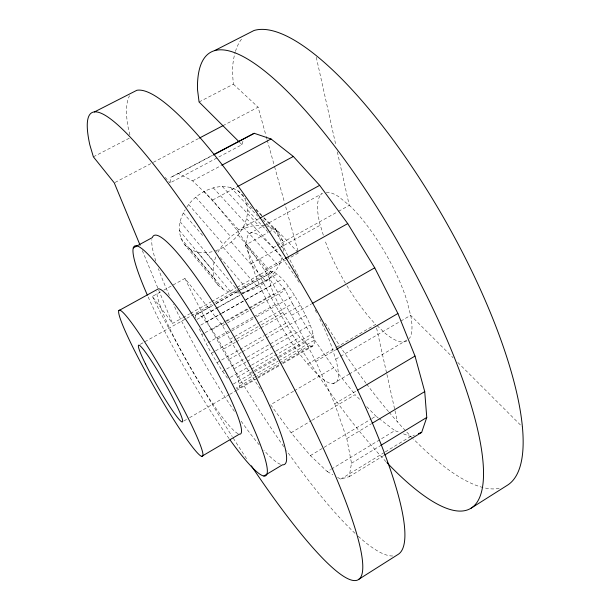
<?xml version="1.0" encoding="UTF-8"?>
<svg xmlns="http://www.w3.org/2000/svg" width="610" height="610" viewBox="0 0 610 610"><rect width="100%" height="100%" fill="white"/><g stroke="black" fill="none" stroke-linecap="round" stroke-linejoin="round"><path stroke-width="0.46" stroke-dasharray="3.05 2.29" d="M282.956 363.499L312.389 346.427L314.165 344.551C314.79 330.353 306.472 317.551 300.494 305.206C292.838 293.044 285.686 279.197 273.097 271.45L270.276 271.473L238.861 289.079M239.829 292.991L231.365 292.617L223.984 290.002L218.205 285.289L184.639 244.663C176.748 234.598 178.463 219.996 185.196 209.817M242.94 141.23L241.964 144.669L170.03 182.931L170.655 177.418L212.623 155.138M218.205 285.289C211.563 276.749 212.021 264.786 216.581 255.392M215.505 250.763C236.909 244.038 256.352 217.206 243.222 195.635C226.714 176.854 196.199 190.19 185.684 209.055M241.629 292.625C260.813 289.712 277.825 274.454 282.643 255.659M283.33 251.35C286.288 236.672 272.586 227.012 263.932 217.556M337.551 477.371L340.693 479.14L349.172 476.692L351.512 463.234L346.8 438.582L334.715 403.797L315.797 361.402L291.603 315.301L264.504 270.146L237.282 230.519L212.615 200.034L192.569 180.85L178.425 173.53L170.655 177.418M195.734 318.092L195.223 315.355L195.871 313.159L198.006 313.54C209.192 323.132 216.131 336.606 223.763 348.981C230 361.356 238.045 373.64 239.89 387.625L238.807 389.111L236.306 388.013L254.332 377.567M312.389 346.427C306.883 345.923 303.49 340.845 299.8 337.315C293.349 329.636 287.867 321.211 282.88 312.526C276.787 300.425 269.269 287.935 268.926 274.035L270.276 271.473M264.199 225.57C244.831 223.115 226.592 236.588 217.526 252.921L216.298 251.488M340.693 479.14L384.552 452.368M385.36 451.873L410.538 436.508L414.434 435.075M349.172 476.692L383.797 455.54M351.512 463.234L379.832 446.009M293.509 391.262L270.588 404.72L291.084 432.742L310.376 455.594L327.326 471.606L330.574 469.631M331.39 469.136L394.822 430.622L399.184 432.254M310.376 455.594L323.315 447.801M324.123 447.313L371.055 419.062M371.864 418.574L375.905 416.142L378.177 417.88M346.8 438.582L371.154 423.897M334.715 403.797L355.798 391.262M291.084 432.742L311.352 420.687M312.16 420.206L355.119 394.647L360.845 400.564M332.831 383.774L349.141 374.151M349.278 374.029L406.916 340.014M335.683 359.214L339.755 356.827M340.571 356.347L400.023 321.539M400.839 321.066L410.614 315.339L453.077 357.735M294.333 390.781L333.624 367.723L355.119 394.647M307.76 364.025L335.614 347.776M336.438 347.303L375.76 324.367L374.7 323.369A84.988 24.804 60.4 0 1 345.87 283.947M315.797 361.402L335.5 349.904M233.409 384.003L253.958 372.108M254.782 371.635L278.625 357.841M279.449 357.368L304.931 342.622M239.425 383.583L278.145 361.158M278.968 360.685L314.394 340.166M255.155 377.094L278.915 363.316M279.731 362.843L309.232 345.748M239.89 387.625L254.583 379.107M257.847 377.209L281.515 363.484M282.331 363.011L314.165 344.551M183.816 421.014L188.742 418.163M189.565 417.682L228.963 394.83M229.779 394.35L235.529 391.018M236.344 390.545L256.795 378.68M257.611 378.208L279.685 365.398M230.359 377.376L250.786 365.588M251.602 365.123L275.293 351.452M276.109 350.986L299.8 337.315M237.412 377.201L250.565 369.607M251.381 369.134L313.014 333.533M163.77 290.146L184.944 278.45L222.543 325.679L229.856 339.297L249.879 373.076L253.173 371.17M253.996 370.697L277.863 356.896M278.686 356.415L312.434 336.903L333.624 367.723M199.371 328.904C205.639 343.796 213.729 357.864 222.604 371.353L225.891 369.454M226.714 368.981L246.463 357.635M247.286 357.163L294.18 330.208M233.958 368.897L246.242 361.829M247.058 361.356L270.802 347.692M271.618 347.227L310.094 325.077M217 362.653L239.166 349.965M239.982 349.492L263.794 335.866M264.61 335.393L288.423 321.767M229.299 359.252L241.636 352.183M242.46 351.711L265.502 338.504M266.326 338.031L305.816 315.393M211.441 353.236L214.728 351.368M215.543 350.895L236.07 339.198M236.893 338.733L258.243 326.563M261.53 324.695L282.88 312.526M223.763 348.981L235.308 342.393M236.139 341.92L260.066 328.271M260.889 327.799L300.494 305.206M291.603 315.301L311.359 304.016M207.918 342.751L228.498 331.07M231.792 329.202L253.196 317.055M254.019 316.59L277.893 303.04M217.77 338.855L230.969 331.36M231.8 330.887L255.735 317.299M256.558 316.834L294.523 295.278M229.856 339.297L258.686 322.888M259.509 322.415L292.457 303.666L285.373 290.139L245.182 245.189L268.026 232.57M201.803 334.57L204.281 333.167M205.112 332.702L224.96 321.485M225.791 321.012L273.768 293.898M211.777 329.644L225.776 321.729M226.592 321.264L288.355 286.357M222.543 325.679L226.676 323.338M227.507 322.873L251.48 309.308M252.304 308.843L285.373 290.139M200.797 325.084L221.377 313.487M222.2 313.029L245.25 300.044M246.074 299.579L270.771 285.671M206.233 322.034L221.14 313.631M221.971 313.166L282.453 279.106M201.536 316.544L215.521 308.69M216.344 308.225L240.21 294.828M241.034 294.363L277.245 274.027M196.9 319.449L217.656 307.791M218.479 307.326L241.72 294.279M242.551 293.814L269.109 278.892M264.504 270.146L284.275 259.09M160.514 291.946L152.37 296.437L172.516 323.445L182.283 317.978M183.099 317.52L189.611 313.875M190.427 313.418L210.824 302.003M211.647 301.546L236.322 287.729M237.145 287.272L285.472 260.226M286.281 259.769L298.481 252.936L284.771 203.435M140.254 344.322L185.905 318.74M186.736 318.275L211.578 304.36M214.88 302.507L238.03 289.536M198.006 313.54L212.859 305.213M216.161 303.368L237.618 291.336M238.441 290.878L273.097 271.45M195.223 315.355L215.101 304.215M215.925 303.75L239.944 290.284M240.775 289.826L268.926 274.035M251.282 263.596L278.717 248.323M279.548 247.858L320.296 225.181M273.082 247.69L276.399 245.853M277.222 245.395L337.665 211.8M338.497 211.335L349.263 205.356L337.307 151.676M268.842 232.12L275.369 228.514L298.481 252.936M249.513 233.546L263.573 225.807M264.397 225.357L322.293 193.492A84.988 24.804 60.4 0 0 319.815 223.595L323.437 235.536M237.282 230.519L258.922 218.654M212.615 200.034L236.749 187.011M192.569 180.85L220.942 165.699M178.425 173.53L212.577 155.405M115.099 182.428L150.807 163.64M153.308 162.321L199.424 138.058M222.909 125.706L258.106 107.185L265.983 135.603M93.368 156.831L129.678 137.99M199.073 101.977L233.348 84.188L232.364 71.218A260.607 77.737 60.4 0 1 235.185 52.3M184.639 244.663C191.921 252.715 203.74 254.217 213.767 251.289M403.553 433.893L410.538 436.508M266.776 225.799L274.027 228.872L279.471 233.996M327.326 471.606L332.831 474.71M378.932 418.46L394.822 430.622M233.348 84.188L258.106 107.185M377.102 325.626L385.787 333.815A84.988 24.804 60.4 0 0 407.305 340.632M239.989 142.709L241.964 144.669M457.797 362.447L522.511 427.046M366.74 406.656L375.905 416.142M256.169 209.337L263.284 216.87M237.786 190.48L245.548 198.708M255.903 209.68L263.024 217.213M263.673 217.9L274.027 228.872M246.608 202.383L252.418 208.551M262.75 219.531L282.765 240.797M230.633 187.316L257.74 216.176M247.751 210.237L267.676 231.571M277.314 241.888L283.741 248.773M222.238 186.385L258.19 225.037M246.615 218.67L282.369 257.382M213.187 187.804L248.865 226.684M243.314 227.133L278.77 266.067M204.129 191.487L239.478 230.649M238.075 235.071L273.211 274.264M195.726 197.183L230.71 236.649M231.251 241.995L266.044 281.462M165.18 177.373L170.03 182.931M188.597 204.487L223.214 244.267M223.268 247.462L257.74 287.211M183.252 212.859L204.06 237.183M220.134 257.565L248.811 291.145M180.072 221.682L214.049 261.987M205.913 252.746L239.219 292.274M197.64 252.182L231.365 292.617M179.256 230.313L213.012 270.802M190.381 249.437L223.984 290.002M180.827 238.152L214.445 278.747M222.604 371.353L227.911 378.787M249.879 373.076L261.789 391.269M292.457 303.666L312.434 336.903M152.37 296.437L160.605 312.808A268.758 40.443 60.3 0 0 232.227 436.546M184.944 278.45L192.897 294.836A266.593 50.599 60.3 0 0 283.848 446.756M245.182 245.189L252.631 261.606A262.597 68.854 60.3 0 0 386.229 461.915M275.369 228.514L282.575 244.945A260.607 77.737 60.4 0 0 287.531 255.094M142.298 250.519L158.318 289.178M158.684 290.055L172.516 323.445M266.235 136.518L266.997 139.271M267.249 140.186L274.363 165.851M274.614 166.766L284.519 202.52M129.907 134.924L127.665 125.271A266.593 50.599 60.3 0 1 129.556 95.724M316.285 57.279L335.866 145.195M376.591 328.088L386.725 373.61M386.931 374.54L394.792 409.844M395.005 410.774L397.484 421.922M392.695 555.969A266.593 50.599 60.3 0 1 358.23 536.266M355.035 533.323A266.593 50.599 60.3 0 1 286.647 450.737M345.39 283.139A84.988 24.804 60.4 0 1 324.741 239.852M326.274 192.219A84.988 24.804 60.4 0 1 338.756 196.725L350.399 206.294A84.988 24.804 60.4 0 1 406.672 299.853L411.026 316.979A84.988 24.804 60.4 0 1 409.348 338.58M299.152 282.384A86.239 19.017 60.3 0 0 274.134 248.712L263.467 238.35A86.239 19.017 60.3 0 0 250.71 262.033L256.535 278.053A86.239 19.017 60.3 0 0 306.784 362.958L317.07 374.105A86.239 19.017 60.3 0 0 336.202 360.815L330.772 344.017A86.239 19.017 60.3 0 0 319.091 317.596M315.156 309.926A86.239 19.017 60.3 0 1 317.375 314.196M280.44 464.309A131.768 19.444 60.3 0 1 263.871 450.211M259.212 444.842A131.768 19.444 60.3 0 1 240.981 420.915M234.377 411.369A131.768 19.444 60.3 0 1 173.408 304.291M169.359 295.484A131.768 19.444 60.3 0 1 158.386 268.69M155.809 261.103A131.768 19.444 60.3 0 1 151.867 239.547M229.093 438.567A132.263 17.034 60.3 0 1 147.353 295.095M246.562 458.644A268.758 40.443 60.3 0 1 232.738 437.347M499.14 488.419A260.607 77.737 60.4 0 1 483.821 487.725M483.013 487.527A260.607 77.737 60.4 0 1 413.344 438.903M412.68 438.224A260.607 77.737 60.4 0 1 406.046 431.308M405.383 430.599A260.607 77.737 60.4 0 1 389.142 412.307M388.539 411.597A260.607 77.737 60.4 0 1 366.579 383.98M366 383.21A260.607 77.737 60.4 0 1 324.794 322.347M298.473 276.353A260.607 77.737 60.4 0 1 296.673 272.96M296.231 272.113A260.607 77.737 60.4 0 1 287.95 255.941M235.445 51.431A260.607 77.737 60.4 0 1 242.162 38.361M238.113 433.71A83.44 10.705 60.3 0 1 190.183 367.365A83.44 10.705 60.3 0 1 156.77 291.557"/><path stroke-width="0.91" d="M384.605 455.045L421.647 432.414L426.756 417.453L424.728 391.597L415.006 356.065L397.903 313.494L374.723 267.805L347.723 223.603L319.663 185.341L293.334 156.465L271.015 138.973L254.217 133.293L213.462 154.696M358.474 579.5L398.139 554.391A266.593 50.599 60.3 0 0 313.41 304.581A266.593 50.599 60.3 0 0 136.846 90.295L94.352 111.981M471.141 508.176L507.558 485.125A260.607 77.737 60.4 0 0 448.929 227.141A260.607 77.737 60.4 0 0 254.004 30.5L215.017 50.394M380.64 445.513L426.756 417.453M371.963 423.409L424.728 391.597M263.84 475.991L282.445 464.82A131.768 19.444 60.3 0 0 235.429 339.19A131.768 19.444 60.3 0 0 152.317 237.603L133.239 247.927M357.422 390.293L415.006 356.065M201.712 456.356A84.073 7.602 60.3 0 0 149.725 349.881A84.073 7.602 60.3 0 0 131.165 343.804A84.073 7.602 60.3 0 0 201.712 456.356L239.417 434.145A83.44 10.705 60.3 0 0 209.596 358.192A83.44 10.705 60.3 0 0 157.426 289.353L118.904 310.589M336.323 349.431L397.903 313.494M312.175 303.544L374.723 267.805M285.099 258.625L347.723 223.603M259.753 218.197L319.663 185.341M237.58 186.561L293.334 156.465M221.781 165.257L271.015 138.973M213.408 154.963L254.217 133.293M199.424 138.058L222.909 125.706M418.414 433.603L421.647 432.414M239.333 142.054L199.073 101.977L197.465 89.235A262.597 68.854 60.3 0 1 323.399 131.859A262.597 68.854 60.3 0 1 479.91 440.382A262.597 68.854 60.3 0 1 386.862 462.586M140.117 245.243L114.268 182.863L93.368 156.831L89.815 144.814A268.758 40.443 60.3 0 1 198.654 226.539A268.758 40.443 60.3 0 1 360.236 547.643A268.758 40.443 60.3 0 1 251.373 465.865M147.353 295.095A132.263 17.034 60.3 0 1 162.214 271.046A132.263 17.034 60.3 0 1 258.106 438.925A132.263 17.034 60.3 0 1 230.123 440.016M145.485 363.911A44.164 3.988 60.3 0 0 182.176 421.967A44.164 3.988 60.3 0 0 153.956 364.841A44.164 3.988 60.3 0 0 145.485 363.911"/></g></svg>
